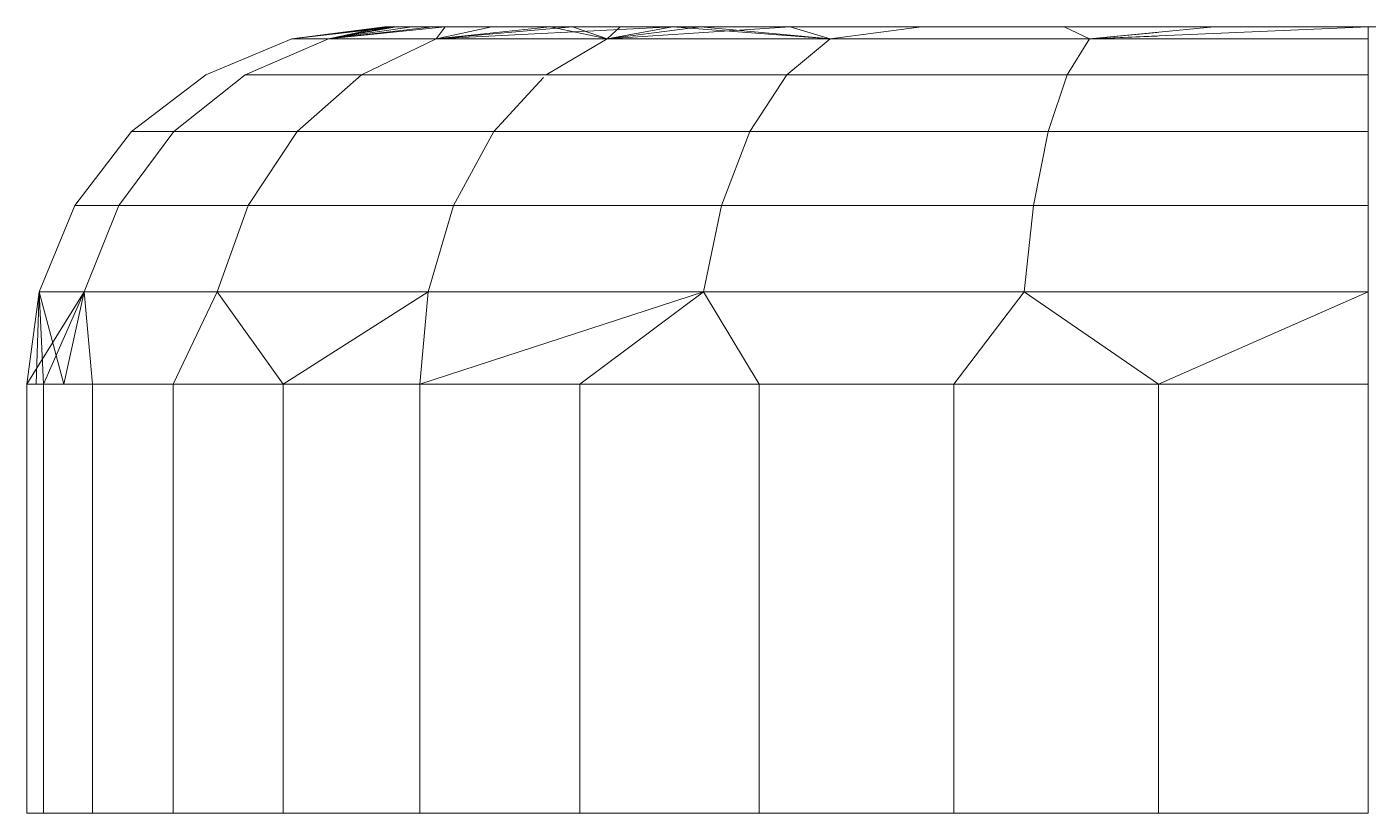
# Model space of a CAD drawing. Header units: centimetres. Extents: x -13467 to 3766, y -437 to 1921.
# Drawn here: x -8040.124 to -8036.374, y 94.029 to 96.229 of the extents above; entities that cross this region are included whole.
import ezdxf

# ---------------------------------------------------------------- set-up
doc = ezdxf.new("R2010")
doc.units = ezdxf.units.CM
doc.layers.add('M-EQPM', color=7, linetype='Continuous', lineweight=9)

# ---------------------------------------------------------------- blocks, each defined once
blk = doc.blocks.new('EQ-02-004 - EQ-02-004_dwg_Agrupar_788-V48-Sección 1-1')
at = {"layer": 'M-EQPM', "color": 136, "true_color": 0x007f7f}
for p, q in [((-8039.3832, 96.1953), (-8039.1244, 96.2294)), ((-8039.3832, 96.1953), (-8039.0905, 96.2294)), ((-8039.3832, 96.1953), (-8039.1053, 96.2294)), ((-8039.2807, 96.1953), (-8039.0905, 96.2294)), ((-8039.2807, 96.1953), (-8038.9898, 96.2294)), ((-8039.2807, 96.1953), (-8038.9544, 96.2294)), ((-8039.2807, 96.1953), (-8039.0484, 96.2294)), ((-8039.2807, 96.1953), (-8039.1053, 96.2294)), ((-8039.0905, 96.2294), (-8039.1244, 96.2294)), ((-8039.1244, 96.2294), (-8039.1053, 96.2294)), ((-8038.9544, 96.2294), (-8039.1053, 96.2294)), ((-8039.0484, 96.2294), (-8039.1053, 96.2294)), ((-8039.0905, 96.2294), (-8038.9898, 96.2294)), ((-8038.9544, 96.2294), (-8039.0484, 96.2294)), ((-8038.9898, 96.2294), (-8038.8247, 96.2294)), ((-8038.9801, 96.1953), (-8038.8247, 96.2294)), ((-8038.9801, 96.1953), (-8038.5992, 96.2294)), ((-8038.9801, 96.1953), (-8038.319, 96.2294)), ((-8038.9801, 96.1953), (-8038.6609, 96.2294)), ((-8038.9801, 96.1953), (-8038.8247, 96.2294)), ((-8038.9801, 96.1953), (-8038.9544, 96.2294)), ((-8038.8247, 96.2294), (-8038.9544, 96.2294)), ((-8038.8247, 96.2294), (-8038.5992, 96.2294)), ((-8038.6609, 96.2294), (-8038.8247, 96.2294)), ((-8038.2411, 96.2294), (-8038.6609, 96.2294)), ((-8038.4655, 96.2294), (-8038.6609, 96.2294)), ((-8038.502, 96.1953), (-8038.6609, 96.2294)), ((-8038.5992, 96.2294), (-8038.319, 96.2294)), ((-8038.502, 96.1953), (-8038.319, 96.2294)), ((-8038.502, 96.1953), (-8037.9908, 96.2294)), ((-8038.502, 96.1953), (-8038.2411, 96.2294)), ((-8038.502, 96.1953), (-8038.4655, 96.2294)), ((-8038.502, 96.1953), (-8038.4655, 96.2294)), ((-8038.2411, 96.2294), (-8038.4655, 96.2294)), ((-8038.319, 96.2294), (-8037.9908, 96.2294)), ((-8037.9908, 96.2294), (-8038.2411, 96.2294)), ((-8037.8788, 96.1953), (-8038.2411, 96.2294)), ((-8037.9908, 96.2294), (-8037.6229, 96.2294)), ((-8037.6229, 96.2294), (-8037.9908, 96.2294)), ((-8037.8788, 96.1953), (-8037.9908, 96.2294)), ((-8037.8788, 96.1953), (-8037.9908, 96.2294)), ((-8037.8788, 96.1953), (-8037.6229, 96.2294)), ((-8037.8788, 96.1953), (-8037.6229, 96.2294)), ((-8037.6229, 96.2294), (-8037.2242, 96.2294)), ((-8037.2242, 96.2294), (-8037.6229, 96.2294)), ((-8037.2242, 96.2294), (-8036.9642, 96.2294)), ((-8036.9642, 96.2294), (-8037.2242, 96.2294)), ((-8037.1531, 96.1953), (-8037.2242, 96.2294)), ((-8037.1531, 96.1953), (-8037.2242, 96.2294)), ((-8037.0016, 96.2294), (-8037.0094, 96.2294)), ((-8037.0094, 96.2294), (-8037.0016, 96.2294)), ((-8036.9783, 96.2294), (-8037.0016, 96.2294)), ((-8036.9783, 96.2294), (-8037.0016, 96.2294)), ((-8036.9402, 96.2294), (-8036.9783, 96.2294)), ((-8036.9402, 96.2294), (-8036.9783, 96.2294)), ((-8036.9783, 96.2294), (-8036.9402, 96.2294)), ((-8039.6244, 96.0954), (-8039.3832, 96.1953)), ((-8039.5137, 96.0954), (-8039.2807, 96.1953)), ((-8039.5137, 96.0954), (-8039.2807, 96.1953)), ((-8039.3832, 96.1953), (-8039.2807, 96.1953)), ((-8039.3832, 96.1953), (-8039.2807, 96.1953)), ((-8039.2807, 96.1953), (-8038.9801, 96.1953)), ((-8038.9801, 96.1953), (-8039.2807, 96.1953)), ((-8039.189, 96.0954), (-8038.9801, 96.1953)), ((-8039.189, 96.0954), (-8038.9801, 96.1953)), ((-8038.9801, 96.1953), (-8038.502, 96.1953)), ((-8038.502, 96.1953), (-8038.9801, 96.1953)), ((-8037.1531, 96.1953), (-8036.9642, 96.2138)), ((-8037.1531, 96.1953), (-8036.9642, 96.2138)), ((-8036.9642, 96.2138), (-8037.1531, 96.1953)), ((-8036.9642, 96.2138), (-8037.1531, 96.1953)), ((-8036.9642, 96.2138), (-8037.1531, 96.1953)), ((-8036.9642, 96.2138), (-8037.1531, 96.1953)), ((-8037.1531, 96.1953), (-8036.9642, 96.2036)), ((-8036.9642, 96.2036), (-8037.1531, 96.1953)), ((-8037.1531, 96.1953), (-8036.9642, 96.2036)), ((-8039.8315, 95.9365), (-8039.6244, 96.0954)), ((-8039.5137, 96.0954), (-8039.189, 96.0954)), ((-8039.189, 96.0954), (-8039.5137, 96.0954)), ((-8039.5137, 96.0954), (-8039.189, 96.0954)), ((-8039.5137, 96.0954), (-8039.189, 96.0954)), ((-8039.9904, 95.7294), (-8039.8315, 95.9365)), ((-8039.8315, 95.9365), (-8039.7137, 95.9365)), ((-8039.8315, 95.9365), (-8039.7137, 95.9365)), ((-8040.0903, 95.4882), (-8039.9904, 95.7294)), ((-8039.9904, 95.7294), (-8039.8672, 95.7294)), ((-8039.9904, 95.7294), (-8039.8672, 95.7294)), ((-8040.0903, 95.4882), (-8040.1244, 95.2294)), ((-8039.9637, 95.4882), (-8040.1244, 95.2294)), ((-8039.9637, 95.4882), (-8040.1244, 95.2294)), ((-8040.0903, 95.4882), (-8040.0984, 95.2294)), ((-8039.9637, 95.4882), (-8040.0903, 95.4882)), ((-8040.0903, 95.4882), (-8039.9637, 95.4882)), ((-8040.0903, 95.4882), (-8040.0208, 95.2294)), ((-8039.9637, 95.4882), (-8040.0782, 95.2294)), ((-8039.9637, 95.4882), (-8040.0782, 95.2294)), ((-8040.0782, 95.2294), (-8039.9637, 95.4882)), ((-8039.9637, 95.4882), (-8040.0208, 95.2294)), ((-8039.9637, 95.4882), (-8040.0208, 95.2294))]:
    blk.add_line(p, q, dxfattribs=at)
at = {"layer": 'M-EQPM', "color": 136, "true_color": 0x007f7f, "flags": 128}
for points in [[(-8039.5137, 96.0954), (-8039.2807, 96.1953), (-8039.3832, 96.1953), (-8039.6244, 96.0954), (-8039.3832, 96.1953), (-8039.2807, 96.1953), (-8038.9544, 96.2294), (-8038.8247, 96.2294)], [(-8039.189, 96.0954), (-8039.5137, 96.0954), (-8039.2807, 96.1953), (-8039.3832, 96.1953), (-8039.1053, 96.2294), (-8039.3832, 96.1953), (-8039.1244, 96.2294), (-8039.1053, 96.2294), (-8039.1244, 96.2294), (-8039.0905, 96.2294), (-8038.9898, 96.2294), (-8039.2807, 96.1953), (-8039.0905, 96.2294), (-8039.1244, 96.2294), (-8039.3832, 96.1953), (-8039.0905, 96.2294), (-8039.3832, 96.1953), (-8039.2807, 96.1953)], [(-8038.502, 96.1953), (-8038.6609, 96.2294), (-8038.9801, 96.1953), (-8039.2807, 96.1953), (-8039.5137, 96.0954)], [(-8038.9544, 96.2294), (-8039.2807, 96.1953), (-8039.0484, 96.2294), (-8038.9544, 96.2294), (-8038.8247, 96.2294), (-8038.9801, 96.1953), (-8038.9544, 96.2294), (-8038.9801, 96.1953), (-8039.2807, 96.1953), (-8039.5137, 96.0954)], [(-8039.1053, 96.2294), (-8039.0484, 96.2294), (-8039.2807, 96.1953), (-8039.1053, 96.2294), (-8039.2807, 96.1953)], [(-8038.8247, 96.2294), (-8038.9898, 96.2294), (-8038.8247, 96.2294), (-8038.9801, 96.1953), (-8038.502, 96.1953)], [(-8038.5992, 96.2294), (-8038.3189, 96.2294), (-8038.9801, 96.1953), (-8038.3189, 96.2294), (-8038.502, 96.1953)], [(-8038.502, 96.1953), (-8038.9801, 96.1953), (-8038.5992, 96.2294)], [(-8038.8247, 96.2294), (-8038.5992, 96.2294), (-8038.9801, 96.1953), (-8038.8247, 96.2294), (-8038.5992, 96.2294), (-8038.3189, 96.2294), (-8037.9908, 96.2294), (-8037.6229, 96.2294), (-8037.8788, 96.1953), (-8037.9908, 96.2294), (-8038.3189, 96.2294), (-8038.502, 96.1953), (-8037.9908, 96.2294), (-8038.502, 96.1953)], [(-8038.6609, 96.2294), (-8038.9801, 96.1953), (-8038.8247, 96.2294), (-8038.6609, 96.2294), (-8038.8247, 96.2294)], [(-8038.4655, 96.2294), (-8038.2411, 96.2294), (-8038.502, 96.1953), (-8038.4655, 96.2294), (-8038.6609, 96.2294), (-8038.502, 96.1953)], [(-8037.8788, 96.1953), (-8038.2411, 96.2294), (-8038.502, 96.1953)], [(-8038.2411, 96.2294), (-8037.9908, 96.2294), (-8038.2411, 96.2294), (-8037.8788, 96.1953)], [(-8037.1531, 96.1953), (-8037.2242, 96.2294), (-8037.6229, 96.2294), (-8037.2242, 96.2294), (-8036.9642, 96.2294)], [(-8037.1531, 96.1953), (-8037.2242, 96.2294), (-8036.9642, 96.2294)], [(-8037.1531, 96.1953), (-8037.2242, 96.2294), (-8036.9642, 96.2294)], [(-8037.1531, 96.1953), (-8037.2242, 96.2294), (-8036.9642, 96.2294)], [(-8036.9402, 96.2294), (-8036.9783, 96.2294), (-8037.0016, 96.2294), (-8037.0094, 96.2294), (-8037.0016, 96.2294), (-8036.9783, 96.2294), (-8036.9402, 96.2294)], [(-8036.9783, 96.2294), (-8037.0016, 96.2294), (-8037.0094, 96.2294)], [(-8036.9402, 96.2294), (-8036.9783, 96.2294), (-8037.0016, 96.2294), (-8037.0094, 96.2294)], [(-8039.5137, 96.0954), (-8039.189, 96.0954), (-8038.9801, 96.1953), (-8038.502, 96.1953)], [(-8038.502, 96.1953), (-8038.9801, 96.1953), (-8039.189, 96.0954)], [(-8039.7137, 95.9365), (-8039.8315, 95.9365), (-8039.9904, 95.7294), (-8039.8315, 95.9365), (-8039.7137, 95.9365)], [(-8039.7137, 95.9365), (-8039.8315, 95.9365), (-8039.7137, 95.9365)], [(-8039.8672, 95.7294), (-8039.9904, 95.7294), (-8040.0903, 95.4882), (-8039.9904, 95.7294), (-8039.8672, 95.7294)], [(-8039.8672, 95.7294), (-8039.9904, 95.7294), (-8039.8672, 95.7294)], [(-8040.1244, 95.2294), (-8040.0903, 95.4882), (-8040.0984, 95.2294)], [(-8039.9637, 95.4882), (-8040.0903, 95.4882), (-8040.1244, 95.2294), (-8039.9637, 95.4882)], [(-8040.0208, 95.2294), (-8039.9637, 95.4882), (-8040.0903, 95.4882), (-8040.0984, 95.2294)], [(-8039.9637, 95.4882), (-8040.0903, 95.4882), (-8039.9637, 95.4882)]]:
    blk.add_lwpolyline(points, dxfattribs=at)
for points in [[(-8039.189, 96.0954), (-8038.9801, 96.1953), (-8039.2807, 96.1953), (-8038.9898, 96.2294), (-8039.0905, 96.2294), (-8039.2807, 96.1953), (-8038.9801, 96.1953)], [(-8037.8788, 96.1953), (-8037.9908, 96.2294), (-8037.6229, 96.2294)], [(-8037.8788, 96.1953), (-8037.9908, 96.2294), (-8037.6229, 96.2294), (-8037.2242, 96.2294), (-8037.6229, 96.2294)], [(-8037.9908, 96.2294), (-8037.6229, 96.2294), (-8037.8788, 96.1953)], [(-8039.6244, 96.0954), (-8039.8315, 95.9365)], [(-8040.0208, 95.2294), (-8040.0903, 95.4882)]]:
    blk.add_lwpolyline(points, close=True, dxfattribs=at)
blk = doc.blocks.new('EQ-02-004 - EQ-02-004_dwg_Agrupar_896-V51-Sección 1-1')
at = {"layer": 'M-EQPM', "color": 136, "true_color": 0x007f7f}
for p, q in [((-8039.3832, 96.1953), (-8039.1244, 96.2294)), ((-8039.3832, 96.1953), (-8039.0905, 96.2294)), ((-8039.2807, 96.1953), (-8038.9898, 96.2294)), ((-8039.2807, 96.1953), (-8039.1244, 96.2294)), ((-8039.2807, 96.1953), (-8039.0905, 96.2294)), ((-8039.2807, 96.1953), (-8039.0905, 96.2294)), ((-8039.2807, 96.1953), (-8038.9898, 96.2294)), ((-8039.0905, 96.2294), (-8039.1244, 96.2294)), ((-8039.1244, 96.2294), (-8039.0905, 96.2294)), ((-8038.9898, 96.2294), (-8039.0905, 96.2294)), ((-8039.0905, 96.2294), (-8038.9898, 96.2294)), ((-8038.8247, 96.2294), (-8038.9898, 96.2294)), ((-8038.9898, 96.2294), (-8038.8247, 96.2294)), ((-8038.9801, 96.1953), (-8038.5992, 96.2294)), ((-8038.9801, 96.1953), (-8038.8247, 96.2294)), ((-8038.9801, 96.1953), (-8038.8247, 96.2294)), ((-8038.9801, 96.1953), (-8038.5992, 96.2294)), ((-8038.9801, 96.1953), (-8038.319, 96.2294)), ((-8038.5992, 96.2294), (-8038.8247, 96.2294)), ((-8038.8247, 96.2294), (-8038.5992, 96.2294)), ((-8038.319, 96.2294), (-8038.5992, 96.2294)), ((-8038.5992, 96.2294), (-8038.319, 96.2294)), ((-8038.502, 96.1953), (-8038.5992, 96.2294)), ((-8038.502, 96.1953), (-8038.319, 96.2294)), ((-8038.502, 96.1953), (-8038.319, 96.2294)), ((-8038.502, 96.1953), (-8037.9908, 96.2294)), ((-8037.9908, 96.2294), (-8038.319, 96.2294)), ((-8038.319, 96.2294), (-8037.9908, 96.2294)), ((-8037.8788, 96.1953), (-8038.319, 96.2294)), ((-8037.6229, 96.2294), (-8037.9908, 96.2294)), ((-8037.9908, 96.2294), (-8037.6229, 96.2294)), ((-8037.8788, 96.1953), (-8037.9908, 96.2294)), ((-8037.8788, 96.1953), (-8037.9908, 96.2294)), ((-8037.8788, 96.1953), (-8037.6229, 96.2294)), ((-8037.8788, 96.1953), (-8037.6229, 96.2294)), ((-8037.2242, 96.2294), (-8037.6229, 96.2294)), ((-8037.6229, 96.2294), (-8037.2242, 96.2294)), ((-8036.9642, 96.2294), (-8037.2242, 96.2294)), ((-8037.2242, 96.2294), (-8036.8046, 96.2294)), ((-8037.1531, 96.1953), (-8037.2242, 96.2294)), ((-8037.1531, 96.1953), (-8037.2242, 96.2294)), ((-8037.1531, 96.1953), (-8036.8046, 96.2294)), ((-8037.1531, 96.1953), (-8036.3744, 96.2294)), ((-8037.0016, 96.2294), (-8037.0094, 96.2294)), ((-8037.0094, 96.2294), (-8037.0016, 96.2294)), ((-8036.9783, 96.2294), (-8037.0016, 96.2294)), ((-8036.9783, 96.2294), (-8037.0016, 96.2294)), ((-8036.9402, 96.2294), (-8036.9783, 96.2294)), ((-8036.9402, 96.2294), (-8036.9783, 96.2294)), ((-8036.9402, 96.2294), (-8036.9783, 96.2294)), ((-8036.8881, 96.2294), (-8036.9402, 96.2294)), ((-8036.8234, 96.2294), (-8036.8881, 96.2294)), ((-8036.7477, 96.2294), (-8036.8234, 96.2294)), ((-8036.8046, 96.2294), (-8036.3744, 96.2294)), ((-8036.6627, 96.2294), (-8036.7477, 96.2294)), ((-8036.5706, 96.2294), (-8036.6627, 96.2294)), ((-8036.4737, 96.2294), (-8036.5706, 96.2294)), ((-8036.4737, 96.2294), (-8036.5706, 96.2294)), ((-8036.3744, 96.2294), (-8036.4737, 96.2294)), ((-8036.4737, 96.2294), (-8036.3744, 96.2294)), ((-8039.6244, 96.0954), (-8039.3832, 96.1953)), ((-8039.5137, 96.0954), (-8039.2807, 96.1953)), ((-8039.5137, 96.0954), (-8039.2807, 96.1953)), ((-8039.2807, 96.1953), (-8039.3832, 96.1953)), ((-8039.3832, 96.1953), (-8039.2807, 96.1953)), ((-8038.9801, 96.1953), (-8039.2807, 96.1953)), ((-8039.2807, 96.1953), (-8038.9801, 96.1953)), ((-8039.189, 96.0954), (-8038.9801, 96.1953)), ((-8039.189, 96.0954), (-8038.9801, 96.1953)), ((-8038.502, 96.1953), (-8038.9801, 96.1953)), ((-8038.9801, 96.1953), (-8038.502, 96.1953)), ((-8038.6725, 96.0954), (-8038.502, 96.1953)), ((-8038.502, 96.1953), (-8037.8788, 96.1953)), ((-8037.9994, 96.0954), (-8037.8788, 96.1953)), ((-8037.8788, 96.1953), (-8037.1531, 96.1953)), ((-8037.2156, 96.0954), (-8037.1531, 96.1953)), ((-8037.1531, 96.1953), (-8036.9642, 96.2138)), ((-8037.1531, 96.1953), (-8036.9642, 96.2138)), ((-8037.1531, 96.1953), (-8036.9642, 96.2138)), ((-8037.1531, 96.1953), (-8036.3744, 96.1953)), ((-8037.1531, 96.1953), (-8036.3744, 96.1953)), ((-8039.8315, 95.9365), (-8039.6244, 96.0954)), ((-8039.7137, 95.9365), (-8039.5137, 96.0954)), ((-8039.189, 96.0954), (-8039.5137, 96.0954)), ((-8039.5137, 96.0954), (-8039.189, 96.0954)), ((-8039.189, 96.0954), (-8039.5137, 96.0954)), ((-8039.3683, 95.9365), (-8039.189, 96.0954)), ((-8039.189, 96.0954), (-8038.6725, 96.0954)), ((-8038.8189, 95.9365), (-8038.68, 96.0873)), ((-8038.68, 96.0873), (-8038.8189, 95.9365)), ((-8038.68, 96.0873), (-8038.8189, 95.9365)), ((-8038.6725, 96.0954), (-8037.9994, 96.0954)), ((-8038.103, 95.9365), (-8037.9994, 96.0954)), ((-8038.103, 95.9365), (-8037.9994, 96.0954)), ((-8037.9994, 96.0954), (-8037.2156, 96.0954)), ((-8037.2692, 95.9365), (-8037.2156, 96.0954)), ((-8037.2156, 96.0954), (-8036.3744, 96.0954)), ((-8039.9904, 95.7294), (-8039.8315, 95.9365)), ((-8039.8672, 95.7294), (-8039.7137, 95.9365)), ((-8039.7137, 95.9365), (-8039.8315, 95.9365)), ((-8039.8315, 95.9365), (-8039.7137, 95.9365)), ((-8039.7137, 95.9365), (-8039.3683, 95.9365)), ((-8039.506, 95.7294), (-8039.3683, 95.9365)), ((-8039.506, 95.7294), (-8039.3683, 95.9365)), ((-8039.506, 95.7294), (-8039.3683, 95.9365)), ((-8039.3683, 95.9365), (-8038.8189, 95.9365)), ((-8038.9313, 95.7294), (-8038.8189, 95.9365)), ((-8038.8189, 95.9365), (-8038.9313, 95.7294)), ((-8038.9313, 95.7294), (-8038.8189, 95.9365)), ((-8038.8189, 95.9365), (-8038.103, 95.9365)), ((-8038.8189, 95.9365), (-8038.103, 95.9365)), ((-8038.8189, 95.9365), (-8038.103, 95.9365)), ((-8038.1824, 95.7294), (-8038.103, 95.9365)), ((-8038.103, 95.9365), (-8038.1824, 95.7294)), ((-8038.103, 95.9365), (-8038.1824, 95.7294)), ((-8038.103, 95.9365), (-8037.2692, 95.9365)), ((-8037.3103, 95.7294), (-8037.2692, 95.9365)), ((-8037.2692, 95.9365), (-8036.3744, 95.9365)), ((-8040.0903, 95.4882), (-8039.9904, 95.7294)), ((-8039.8672, 95.7294), (-8039.9904, 95.7294)), ((-8039.9904, 95.7294), (-8039.8672, 95.7294)), ((-8039.9637, 95.4882), (-8039.8672, 95.7294)), ((-8039.8672, 95.7294), (-8039.506, 95.7294)), ((-8039.506, 95.7294), (-8039.8672, 95.7294)), ((-8039.506, 95.7294), (-8039.5925, 95.4882)), ((-8039.5925, 95.4882), (-8039.506, 95.7294)), ((-8039.5925, 95.4882), (-8039.506, 95.7294)), ((-8039.506, 95.7294), (-8038.9313, 95.7294)), ((-8038.9313, 95.7294), (-8039.002, 95.4882)), ((-8038.9313, 95.7294), (-8038.1824, 95.7294)), ((-8038.9313, 95.7294), (-8038.1824, 95.7294)), ((-8038.1824, 95.7294), (-8038.9313, 95.7294)), ((-8038.1824, 95.7294), (-8038.2324, 95.4882)), ((-8038.1824, 95.7294), (-8038.2324, 95.4882)), ((-8038.1824, 95.7294), (-8037.3103, 95.7294)), ((-8037.3103, 95.7294), (-8037.3362, 95.4882)), ((-8037.3103, 95.7294), (-8036.3744, 95.7294)), ((-8040.0903, 95.4882), (-8040.1244, 95.2294)), ((-8040.1244, 95.2294), (-8039.9637, 95.4882)), ((-8039.9637, 95.4882), (-8040.0903, 95.4882)), ((-8040.0903, 95.4882), (-8040.0782, 95.2294)), ((-8040.0903, 95.4882), (-8039.9637, 95.4882)), ((-8039.9637, 95.4882), (-8040.0782, 95.2294)), ((-8039.9637, 95.4882), (-8040.0782, 95.2294)), ((-8040.0782, 95.2294), (-8039.9637, 95.4882)), ((-8039.9637, 95.4882), (-8040.0782, 95.2294)), ((-8039.9409, 95.2294), (-8039.9637, 95.4882)), ((-8039.9637, 95.4882), (-8039.5925, 95.4882)), ((-8039.9637, 95.4882), (-8039.9409, 95.2294)), ((-8039.5925, 95.4882), (-8039.7157, 95.2294)), ((-8039.7157, 95.2294), (-8039.5925, 95.4882)), ((-8039.5925, 95.4882), (-8039.002, 95.4882)), ((-8039.5925, 95.4882), (-8039.4082, 95.2294)), ((-8039.4082, 95.2294), (-8039.5925, 95.4882)), ((-8039.002, 95.4882), (-8039.4082, 95.2294)), ((-8039.002, 95.4882), (-8039.4082, 95.2294)), ((-8039.002, 95.4882), (-8039.0261, 95.2294)), ((-8039.0261, 95.2294), (-8038.2324, 95.4882)), ((-8039.0261, 95.2294), (-8039.002, 95.4882)), ((-8038.2324, 95.4882), (-8039.0261, 95.2294)), ((-8039.0261, 95.2294), (-8039.002, 95.4882)), ((-8039.002, 95.4882), (-8038.2324, 95.4882)), ((-8038.2324, 95.4882), (-8039.002, 95.4882)), ((-8039.002, 95.4882), (-8038.2324, 95.4882)), ((-8038.2324, 95.4882), (-8038.5786, 95.2294)), ((-8038.2324, 95.4882), (-8038.0769, 95.2294)), ((-8038.2324, 95.4882), (-8037.3362, 95.4882)), ((-8038.0769, 95.2294), (-8038.2324, 95.4882)), ((-8038.0769, 95.2294), (-8038.2324, 95.4882)), ((-8037.3362, 95.4882), (-8037.5332, 95.2294)), ((-8037.3362, 95.4882), (-8037.5332, 95.2294)), ((-8037.3362, 95.4882), (-8036.3744, 95.4882)), ((-8037.3362, 95.4882), (-8036.961, 95.2294)), ((-8036.961, 95.2294), (-8037.3362, 95.4882)), ((-8036.3744, 95.4882), (-8036.961, 95.2294)), ((-8036.3744, 95.2294), (-8036.3744, 95.4882)), ((-8040.1244, 95.2294), (-8040.1244, 94.0294)), ((-8040.1244, 95.2294), (-8040.0782, 95.2294)), ((-8039.9409, 95.2294), (-8040.0782, 95.2294)), ((-8040.0782, 95.2294), (-8040.0782, 94.0294)), ((-8039.9409, 95.2294), (-8039.7157, 95.2294)), ((-8039.9409, 95.2294), (-8039.9409, 94.0294)), ((-8039.9409, 95.2294), (-8039.7157, 95.2294)), ((-8039.7157, 95.2294), (-8039.9409, 95.2294)), ((-8039.9409, 95.2294), (-8039.9409, 94.0294)), ((-8039.7157, 95.2294), (-8039.4082, 95.2294)), ((-8039.7157, 95.2294), (-8039.7157, 94.0294)), ((-8039.7157, 94.0294), (-8039.7157, 95.2294)), ((-8039.0261, 95.2294), (-8039.4082, 95.2294)), ((-8039.4082, 95.2294), (-8039.4082, 94.0294)), ((-8039.0261, 95.2294), (-8039.4082, 95.2294)), ((-8039.4082, 95.2294), (-8039.0261, 95.2294)), ((-8039.4082, 95.2294), (-8039.4082, 94.0294)), ((-8039.0261, 95.2294), (-8038.5786, 95.2294)), ((-8039.0261, 95.2294), (-8039.0261, 94.0294)), ((-8039.0261, 94.0294), (-8039.0261, 95.2294)), ((-8038.5786, 95.2294), (-8038.0769, 95.2294)), ((-8038.5786, 95.2294), (-8038.5786, 94.0294)), ((-8038.0769, 95.2294), (-8037.5332, 95.2294)), ((-8038.0769, 95.2294), (-8038.0769, 94.0294)), ((-8037.5332, 95.2294), (-8038.0769, 95.2294)), ((-8037.5332, 95.2294), (-8036.961, 95.2294)), ((-8037.5332, 95.2294), (-8037.5332, 94.0294)), ((-8037.5332, 94.0294), (-8037.5332, 95.2294)), ((-8036.961, 95.2294), (-8036.3744, 95.2294)), ((-8036.961, 95.2294), (-8036.961, 94.0294)), ((-8036.3744, 95.2294), (-8036.961, 95.2294)), ((-8036.961, 95.2294), (-8036.3744, 95.2294)), ((-8036.3744, 94.0294), (-8036.3744, 95.2294)), ((-8040.0782, 94.0294), (-8040.1244, 94.0294)), ((-8040.1244, 94.0294), (-8040.0782, 94.0294)), ((-8039.9409, 94.0294), (-8040.0782, 94.0294)), ((-8039.7157, 94.0294), (-8039.9409, 94.0294)), ((-8039.9409, 94.0294), (-8039.7157, 94.0294)), ((-8039.9409, 94.0294), (-8039.7157, 94.0294)), ((-8039.4082, 94.0294), (-8039.7157, 94.0294)), ((-8039.0261, 94.0294), (-8039.4082, 94.0294)), ((-8039.4082, 94.0294), (-8039.0261, 94.0294)), ((-8039.4082, 94.0294), (-8039.0261, 94.0294)), ((-8038.5786, 94.0294), (-8039.0261, 94.0294)), ((-8038.0769, 94.0294), (-8038.5786, 94.0294)), ((-8037.5332, 94.0294), (-8038.0769, 94.0294)), ((-8036.961, 94.0294), (-8037.5332, 94.0294)), ((-8036.961, 94.0294), (-8036.3744, 94.0294)), ((-8036.961, 94.0294), (-8036.3744, 94.0294))]:
    blk.add_line(p, q, dxfattribs=at)
at = {"layer": 'M-EQPM', "color": 136, "true_color": 0x007f7f, "flags": 128}
for points in [[(-8038.502, 96.1953), (-8038.5992, 96.2294), (-8038.502, 96.1953), (-8038.3189, 96.2294), (-8038.5992, 96.2294), (-8038.8247, 96.2294), (-8038.9898, 96.2294), (-8039.2807, 96.1953), (-8039.3832, 96.1953), (-8039.6244, 96.0954), (-8039.8315, 95.9365), (-8039.7137, 95.9365), (-8039.8672, 95.7294), (-8039.506, 95.7294)], [(-8039.6244, 96.0954), (-8039.3832, 96.1953), (-8039.0905, 96.2294), (-8039.2807, 96.1953), (-8038.9801, 96.1953), (-8039.189, 96.0954), (-8038.6725, 96.0954)], [(-8037.8788, 96.1953), (-8038.3189, 96.2294), (-8037.9908, 96.2294), (-8038.3189, 96.2294), (-8038.5992, 96.2294), (-8038.8247, 96.2294), (-8038.9801, 96.1953), (-8038.5992, 96.2294), (-8038.9801, 96.1953), (-8039.2807, 96.1953), (-8039.5137, 96.0954)], [(-8039.5137, 96.0954), (-8039.2807, 96.1953), (-8038.9801, 96.1953), (-8038.8247, 96.2294), (-8038.9898, 96.2294), (-8039.0905, 96.2294), (-8039.2807, 96.1953), (-8038.9898, 96.2294), (-8039.0905, 96.2294), (-8039.1244, 96.2294), (-8039.2807, 96.1953), (-8039.1244, 96.2294), (-8039.3832, 96.1953), (-8039.2807, 96.1953), (-8039.5137, 96.0954), (-8039.189, 96.0954), (-8039.3683, 95.9365), (-8038.8189, 95.9365)], [(-8038.8189, 95.9365), (-8039.3683, 95.9365), (-8039.189, 96.0954), (-8039.5137, 96.0954), (-8039.2807, 96.1953), (-8039.3832, 96.1953), (-8039.2807, 96.1953), (-8039.0905, 96.2294), (-8039.1244, 96.2294), (-8039.0905, 96.2294), (-8039.1244, 96.2294), (-8039.3832, 96.1953), (-8039.0905, 96.2294)], [(-8039.0905, 96.2294), (-8038.9898, 96.2294), (-8039.2807, 96.1953), (-8038.9801, 96.1953), (-8039.189, 96.0954), (-8038.6725, 96.0954)], [(-8038.502, 96.1953), (-8038.9801, 96.1953), (-8038.8247, 96.2294), (-8038.9898, 96.2294), (-8038.8247, 96.2294)], [(-8038.8247, 96.2294), (-8038.5992, 96.2294), (-8038.9801, 96.1953), (-8038.502, 96.1953)], [(-8037.8788, 96.1953), (-8038.502, 96.1953), (-8038.3189, 96.2294), (-8038.9801, 96.1953), (-8038.3189, 96.2294), (-8038.5992, 96.2294), (-8038.3189, 96.2294), (-8037.9908, 96.2294), (-8037.6229, 96.2294), (-8037.8788, 96.1953), (-8037.9908, 96.2294), (-8037.8788, 96.1953), (-8037.1531, 96.1953), (-8037.2156, 96.0954)], [(-8038.502, 96.1953), (-8038.3189, 96.2294), (-8037.8788, 96.1953)], [(-8037.8788, 96.1953), (-8038.502, 96.1953), (-8037.9908, 96.2294), (-8038.502, 96.1953), (-8038.3189, 96.2294), (-8037.9908, 96.2294), (-8037.6229, 96.2294), (-8037.8788, 96.1953), (-8037.1531, 96.1953), (-8037.2156, 96.0954)], [(-8037.6229, 96.2294), (-8037.9908, 96.2294), (-8037.8788, 96.1953)], [(-8037.8788, 96.1953), (-8037.6229, 96.2294), (-8037.2242, 96.2294), (-8037.6229, 96.2294)], [(-8037.1531, 96.1953), (-8037.2242, 96.2294), (-8037.6229, 96.2294), (-8037.2242, 96.2294), (-8036.8046, 96.2294), (-8037.1531, 96.1953)], [(-8036.9642, 96.2294), (-8037.2242, 96.2294), (-8037.1531, 96.1953)], [(-8036.9642, 96.2294), (-8037.2242, 96.2294), (-8037.1531, 96.1953)], [(-8037.1531, 96.1953), (-8037.2242, 96.2294), (-8036.8046, 96.2294), (-8036.3744, 96.2294), (-8035.9442, 96.2294), (-8035.5246, 96.2294), (-8035.5957, 96.1953), (-8035.9442, 96.2294), (-8036.3744, 96.2294), (-8036.3744, 96.1953)], [(-8036.3744, 96.0954), (-8036.3744, 96.1953), (-8036.3744, 96.2294), (-8037.1531, 96.1953)], [(-8037.1531, 96.1953), (-8036.3744, 96.2294), (-8036.8046, 96.2294), (-8037.1531, 96.1953)], [(-8036.9402, 96.2294), (-8036.9783, 96.2294), (-8037.0016, 96.2294), (-8037.0094, 96.2294), (-8037.0016, 96.2294), (-8036.9783, 96.2294), (-8036.9402, 96.2294), (-8036.8881, 96.2294), (-8036.8234, 96.2294), (-8036.7476, 96.2294), (-8036.6627, 96.2294), (-8036.5706, 96.2294), (-8036.4737, 96.2294), (-8036.3744, 96.2294), (-8036.2751, 96.2294)], [(-8037.0094, 96.2294), (-8037.0016, 96.2294), (-8036.9783, 96.2294), (-8036.9402, 96.2294)], [(-8037.0094, 96.2294), (-8037.0016, 96.2294), (-8036.9783, 96.2294)], [(-8036.8234, 96.2294), (-8036.8881, 96.2294), (-8036.9402, 96.2294)], [(-8036.8234, 96.2294), (-8036.7476, 96.2294), (-8036.6627, 96.2294), (-8036.5706, 96.2294)], [(-8036.0861, 96.2294), (-8036.1782, 96.2294), (-8036.2751, 96.2294), (-8036.3744, 96.2294)], [(-8039.5137, 96.0954), (-8039.189, 96.0954), (-8038.9801, 96.1953), (-8038.502, 96.1953)], [(-8039.189, 96.0954), (-8038.9801, 96.1953), (-8038.502, 96.1953)], [(-8037.9994, 96.0954), (-8038.6725, 96.0954), (-8038.502, 96.1953)], [(-8038.502, 96.1953), (-8038.6725, 96.0954), (-8037.9994, 96.0954)], [(-8038.103, 95.9365), (-8037.9994, 96.0954), (-8037.8788, 96.1953)], [(-8037.2692, 95.9365), (-8037.2156, 96.0954), (-8037.9994, 96.0954), (-8037.8788, 96.1953)], [(-8036.3744, 96.0954), (-8036.3744, 96.1953), (-8037.1531, 96.1953)], [(-8039.6244, 96.0954), (-8039.8315, 95.9365), (-8039.7137, 95.9365), (-8039.8672, 95.7294), (-8039.9637, 95.4882), (-8039.5925, 95.4882)], [(-8039.3683, 95.9365), (-8039.7137, 95.9365), (-8039.5137, 96.0954)], [(-8039.3683, 95.9365), (-8039.7137, 95.9365), (-8039.5137, 96.0954)], [(-8037.9994, 96.0954), (-8037.2156, 96.0954), (-8037.2692, 95.9365)], [(-8037.2156, 96.0954), (-8036.3744, 96.0954), (-8036.3744, 95.9365)], [(-8037.2156, 96.0954), (-8036.3744, 96.0954), (-8036.3744, 95.9365)], [(-8039.7137, 95.9365), (-8039.8315, 95.9365), (-8039.9904, 95.7294), (-8040.0903, 95.4882), (-8039.9637, 95.4882), (-8039.8672, 95.7294)], [(-8039.8672, 95.7294), (-8039.9904, 95.7294), (-8039.8315, 95.9365), (-8039.7137, 95.9365)], [(-8037.3103, 95.7294), (-8037.2692, 95.9365), (-8038.103, 95.9365)], [(-8037.3103, 95.7294), (-8037.2692, 95.9365), (-8038.103, 95.9365)], [(-8037.2692, 95.9365), (-8036.3744, 95.9365), (-8036.3744, 95.7294)], [(-8036.3744, 95.7294), (-8036.3744, 95.9365), (-8037.2692, 95.9365)], [(-8039.9637, 95.4882), (-8040.0903, 95.4882), (-8039.9904, 95.7294), (-8039.8672, 95.7294)], [(-8039.8672, 95.7294), (-8039.9904, 95.7294), (-8039.8672, 95.7294)], [(-8039.506, 95.7294), (-8038.9313, 95.7294), (-8039.002, 95.4882), (-8039.5925, 95.4882)], [(-8039.002, 95.4882), (-8038.9313, 95.7294), (-8039.506, 95.7294)], [(-8038.2324, 95.4882), (-8037.3362, 95.4882), (-8036.3744, 95.4882), (-8036.3744, 95.7294), (-8037.3103, 95.7294)], [(-8038.1824, 95.7294), (-8037.3103, 95.7294), (-8037.3362, 95.4882)], [(-8036.3744, 95.4882), (-8036.3744, 95.7294), (-8037.3103, 95.7294)], [(-8040.0782, 94.0294), (-8040.1244, 94.0294), (-8040.1244, 95.2294), (-8040.0782, 95.2294), (-8039.9637, 95.4882)], [(-8039.9409, 95.2294), (-8040.0782, 95.2294), (-8040.0782, 94.0294), (-8039.9409, 94.0294), (-8039.9409, 95.2294), (-8040.0782, 95.2294), (-8040.1244, 95.2294), (-8039.9637, 95.4882)], [(-8039.9637, 95.4882), (-8040.1244, 95.2294), (-8040.0903, 95.4882), (-8039.9637, 95.4882)], [(-8040.0782, 95.2294), (-8040.0903, 95.4882), (-8040.1244, 95.2294)], [(-8039.9637, 95.4882), (-8040.0903, 95.4882), (-8040.0782, 95.2294)], [(-8039.9637, 95.4882), (-8040.0782, 95.2294), (-8040.0782, 94.0294), (-8039.9409, 94.0294)], [(-8039.5925, 95.4882), (-8039.9637, 95.4882), (-8039.9409, 95.2294)], [(-8039.5925, 95.4882), (-8039.7157, 95.2294), (-8039.4082, 95.2294), (-8039.4082, 94.0294)], [(-8039.4082, 95.2294), (-8039.002, 95.4882), (-8039.5925, 95.4882), (-8039.4082, 95.2294)], [(-8039.0261, 94.0294), (-8038.5786, 94.0294), (-8039.0261, 94.0294), (-8039.0261, 95.2294), (-8038.5786, 95.2294), (-8039.0261, 95.2294), (-8038.2324, 95.4882)], [(-8038.2324, 95.4882), (-8038.5786, 95.2294), (-8038.5786, 94.0294), (-8038.0769, 94.0294)], [(-8038.2324, 95.4882), (-8038.5786, 95.2294), (-8038.0769, 95.2294)], [(-8037.3362, 95.4882), (-8037.5332, 95.2294), (-8036.961, 95.2294), (-8036.961, 94.0294)], [(-8036.961, 95.2294), (-8036.3744, 95.4882), (-8037.3362, 95.4882), (-8036.961, 95.2294), (-8036.961, 94.0294)], [(-8036.3744, 95.2294), (-8036.3744, 95.4882), (-8036.961, 95.2294)], [(-8040.1244, 95.2294), (-8040.1244, 94.0294), (-8040.0782, 94.0294)], [(-8039.7157, 94.0294), (-8039.4082, 94.0294), (-8039.7157, 94.0294), (-8039.7157, 95.2294), (-8039.4082, 95.2294)], [(-8038.0769, 94.0294), (-8038.5786, 94.0294), (-8038.5786, 95.2294), (-8038.0769, 95.2294)], [(-8037.5332, 95.2294), (-8038.0769, 95.2294), (-8038.0769, 94.0294), (-8037.5332, 94.0294)], [(-8038.0769, 95.2294), (-8038.0769, 94.0294), (-8037.5332, 94.0294)], [(-8037.5332, 94.0294), (-8036.961, 94.0294), (-8037.5332, 94.0294), (-8037.5332, 95.2294), (-8036.961, 95.2294)], [(-8036.961, 94.0294), (-8036.3744, 94.0294), (-8036.3744, 95.2294)]]:
    blk.add_lwpolyline(points, dxfattribs=at)
for points in [[(-8039.0905, 96.2294), (-8039.2807, 96.1953), (-8038.9898, 96.2294)], [(-8038.5992, 96.2294), (-8038.8247, 96.2294), (-8038.9801, 96.1953)], [(-8037.9908, 96.2294), (-8037.6229, 96.2294), (-8037.8788, 96.1953)], [(-8038.1824, 95.7294), (-8037.3103, 95.7294), (-8037.3362, 95.4882), (-8038.2324, 95.4882)]]:
    blk.add_lwpolyline(points, close=True, dxfattribs=at)
blk = doc.blocks.new('EQ-02-004 - EQ-02-004_dwg_Agrupar_791-V52-Sección 1-1')
at = {"layer": 'M-EQPM', "color": 136, "true_color": 0x007f7f}
for p, q in [((-8039.3832, 96.1953), (-8039.1244, 96.2294)), ((-8039.3832, 96.1953), (-8039.0905, 96.2294)), ((-8039.3832, 96.1953), (-8039.1053, 96.2294)), ((-8039.2807, 96.1953), (-8039.0905, 96.2294)), ((-8039.2807, 96.1953), (-8038.9898, 96.2294)), ((-8039.2807, 96.1953), (-8038.9544, 96.2294)), ((-8039.2807, 96.1953), (-8039.0484, 96.2294)), ((-8039.2807, 96.1953), (-8039.1053, 96.2294)), ((-8039.0905, 96.2294), (-8039.1244, 96.2294)), ((-8039.1244, 96.2294), (-8039.1053, 96.2294)), ((-8038.9544, 96.2294), (-8039.1053, 96.2294)), ((-8039.0484, 96.2294), (-8039.1053, 96.2294)), ((-8039.0905, 96.2294), (-8038.9898, 96.2294)), ((-8038.9544, 96.2294), (-8039.0484, 96.2294)), ((-8038.9898, 96.2294), (-8038.8247, 96.2294)), ((-8038.9801, 96.1953), (-8038.8247, 96.2294)), ((-8038.9801, 96.1953), (-8038.5992, 96.2294)), ((-8038.9801, 96.1953), (-8038.319, 96.2294)), ((-8038.9801, 96.1953), (-8038.6609, 96.2294)), ((-8038.9801, 96.1953), (-8038.8247, 96.2294)), ((-8038.9801, 96.1953), (-8038.9544, 96.2294)), ((-8038.8247, 96.2294), (-8038.9544, 96.2294)), ((-8038.8247, 96.2294), (-8038.5992, 96.2294)), ((-8038.6609, 96.2294), (-8038.8247, 96.2294)), ((-8038.2411, 96.2294), (-8038.6609, 96.2294)), ((-8038.4655, 96.2294), (-8038.6609, 96.2294)), ((-8038.502, 96.1953), (-8038.6609, 96.2294)), ((-8038.5992, 96.2294), (-8038.319, 96.2294)), ((-8038.502, 96.1953), (-8038.319, 96.2294)), ((-8038.502, 96.1953), (-8037.9908, 96.2294)), ((-8038.502, 96.1953), (-8038.2411, 96.2294)), ((-8038.502, 96.1953), (-8038.4655, 96.2294)), ((-8038.502, 96.1953), (-8038.4655, 96.2294)), ((-8038.2411, 96.2294), (-8038.4655, 96.2294)), ((-8038.319, 96.2294), (-8037.9908, 96.2294)), ((-8037.9908, 96.2294), (-8038.2411, 96.2294)), ((-8037.8788, 96.1953), (-8038.2411, 96.2294)), ((-8037.9908, 96.2294), (-8037.6229, 96.2294)), ((-8037.6229, 96.2294), (-8037.9908, 96.2294)), ((-8037.8788, 96.1953), (-8037.9908, 96.2294)), ((-8037.8788, 96.1953), (-8037.9908, 96.2294)), ((-8037.8788, 96.1953), (-8037.6229, 96.2294)), ((-8037.8788, 96.1953), (-8037.6229, 96.2294)), ((-8037.6229, 96.2294), (-8037.2242, 96.2294)), ((-8037.2242, 96.2294), (-8037.6229, 96.2294)), ((-8037.2242, 96.2294), (-8036.9642, 96.2294)), ((-8036.9642, 96.2294), (-8037.2242, 96.2294)), ((-8037.1531, 96.1953), (-8037.2242, 96.2294)), ((-8037.1531, 96.1953), (-8037.2242, 96.2294)), ((-8037.0016, 96.2294), (-8037.0094, 96.2294)), ((-8037.0094, 96.2294), (-8037.0016, 96.2294)), ((-8036.9783, 96.2294), (-8037.0016, 96.2294)), ((-8036.9783, 96.2294), (-8037.0016, 96.2294)), ((-8036.9402, 96.2294), (-8036.9783, 96.2294)), ((-8036.9402, 96.2294), (-8036.9783, 96.2294)), ((-8036.9783, 96.2294), (-8036.9402, 96.2294)), ((-8039.6244, 96.0954), (-8039.3832, 96.1953)), ((-8039.5137, 96.0954), (-8039.2807, 96.1953)), ((-8039.5137, 96.0954), (-8039.2807, 96.1953)), ((-8039.3832, 96.1953), (-8039.2807, 96.1953)), ((-8039.3832, 96.1953), (-8039.2807, 96.1953)), ((-8039.2807, 96.1953), (-8038.9801, 96.1953)), ((-8038.9801, 96.1953), (-8039.2807, 96.1953)), ((-8039.189, 96.0954), (-8038.9801, 96.1953)), ((-8039.189, 96.0954), (-8038.9801, 96.1953)), ((-8038.9801, 96.1953), (-8038.502, 96.1953)), ((-8038.502, 96.1953), (-8038.9801, 96.1953)), ((-8037.1531, 96.1953), (-8036.9642, 96.2138)), ((-8037.1531, 96.1953), (-8036.9642, 96.2138)), ((-8036.9642, 96.2138), (-8037.1531, 96.1953)), ((-8036.9642, 96.2138), (-8037.1531, 96.1953)), ((-8036.9642, 96.2138), (-8037.1531, 96.1953)), ((-8036.9642, 96.2138), (-8037.1531, 96.1953)), ((-8037.1531, 96.1953), (-8036.9642, 96.2036)), ((-8036.9642, 96.2036), (-8037.1531, 96.1953)), ((-8037.1531, 96.1953), (-8036.9642, 96.2036)), ((-8039.8315, 95.9365), (-8039.6244, 96.0954)), ((-8039.5137, 96.0954), (-8039.189, 96.0954)), ((-8039.189, 96.0954), (-8039.5137, 96.0954)), ((-8039.5137, 96.0954), (-8039.189, 96.0954)), ((-8039.5137, 96.0954), (-8039.189, 96.0954)), ((-8039.9904, 95.7294), (-8039.8315, 95.9365)), ((-8039.8315, 95.9365), (-8039.7137, 95.9365)), ((-8039.8315, 95.9365), (-8039.7137, 95.9365)), ((-8040.0903, 95.4882), (-8039.9904, 95.7294)), ((-8039.9904, 95.7294), (-8039.8672, 95.7294)), ((-8039.9904, 95.7294), (-8039.8672, 95.7294)), ((-8040.0903, 95.4882), (-8040.1244, 95.2294)), ((-8039.9637, 95.4882), (-8040.1244, 95.2294)), ((-8039.9637, 95.4882), (-8040.1244, 95.2294)), ((-8040.0903, 95.4882), (-8040.0984, 95.2294)), ((-8039.9637, 95.4882), (-8040.0903, 95.4882)), ((-8040.0903, 95.4882), (-8039.9637, 95.4882)), ((-8040.0903, 95.4882), (-8040.0208, 95.2294)), ((-8039.9637, 95.4882), (-8040.0782, 95.2294)), ((-8039.9637, 95.4882), (-8040.0782, 95.2294)), ((-8040.0782, 95.2294), (-8039.9637, 95.4882)), ((-8039.9637, 95.4882), (-8040.0208, 95.2294)), ((-8039.9637, 95.4882), (-8040.0208, 95.2294))]:
    blk.add_line(p, q, dxfattribs=at)
at = {"layer": 'M-EQPM', "color": 136, "true_color": 0x007f7f, "flags": 128}
for points in [[(-8039.5137, 96.0954), (-8039.2807, 96.1953), (-8039.3832, 96.1953), (-8039.6244, 96.0954), (-8039.3832, 96.1953), (-8039.2807, 96.1953), (-8038.9544, 96.2294), (-8038.8247, 96.2294)], [(-8039.189, 96.0954), (-8039.5137, 96.0954), (-8039.2807, 96.1953), (-8039.3832, 96.1953), (-8039.1053, 96.2294), (-8039.3832, 96.1953), (-8039.1244, 96.2294), (-8039.1053, 96.2294), (-8039.1244, 96.2294), (-8039.0905, 96.2294), (-8038.9898, 96.2294), (-8039.2807, 96.1953), (-8039.0905, 96.2294), (-8039.1244, 96.2294), (-8039.3832, 96.1953), (-8039.0905, 96.2294), (-8039.3832, 96.1953), (-8039.2807, 96.1953)], [(-8038.502, 96.1953), (-8038.6609, 96.2294), (-8038.9801, 96.1953), (-8039.2807, 96.1953), (-8039.5137, 96.0954)], [(-8038.9544, 96.2294), (-8039.2807, 96.1953), (-8039.0484, 96.2294), (-8038.9544, 96.2294), (-8038.8247, 96.2294), (-8038.9801, 96.1953), (-8038.9544, 96.2294), (-8038.9801, 96.1953), (-8039.2807, 96.1953), (-8039.5137, 96.0954)], [(-8039.1053, 96.2294), (-8039.0484, 96.2294), (-8039.2807, 96.1953), (-8039.1053, 96.2294), (-8039.2807, 96.1953)], [(-8038.8247, 96.2294), (-8038.9898, 96.2294), (-8038.8247, 96.2294), (-8038.9801, 96.1953), (-8038.502, 96.1953)], [(-8038.5992, 96.2294), (-8038.3189, 96.2294), (-8038.9801, 96.1953), (-8038.3189, 96.2294), (-8038.502, 96.1953)], [(-8038.502, 96.1953), (-8038.9801, 96.1953), (-8038.5992, 96.2294)], [(-8038.8247, 96.2294), (-8038.5992, 96.2294), (-8038.9801, 96.1953), (-8038.8247, 96.2294), (-8038.5992, 96.2294), (-8038.3189, 96.2294), (-8037.9908, 96.2294), (-8037.6229, 96.2294), (-8037.8788, 96.1953), (-8037.9908, 96.2294), (-8038.3189, 96.2294), (-8038.502, 96.1953), (-8037.9908, 96.2294), (-8038.502, 96.1953)], [(-8038.6609, 96.2294), (-8038.9801, 96.1953), (-8038.8247, 96.2294), (-8038.6609, 96.2294), (-8038.8247, 96.2294)], [(-8038.4655, 96.2294), (-8038.2411, 96.2294), (-8038.502, 96.1953), (-8038.4655, 96.2294), (-8038.6609, 96.2294), (-8038.502, 96.1953)], [(-8037.8788, 96.1953), (-8038.2411, 96.2294), (-8038.502, 96.1953)], [(-8038.2411, 96.2294), (-8037.9908, 96.2294), (-8038.2411, 96.2294), (-8037.8788, 96.1953)], [(-8037.1531, 96.1953), (-8037.2242, 96.2294), (-8037.6229, 96.2294), (-8037.2242, 96.2294), (-8036.9642, 96.2294)], [(-8037.1531, 96.1953), (-8037.2242, 96.2294), (-8036.9642, 96.2294)], [(-8037.1531, 96.1953), (-8037.2242, 96.2294), (-8036.9642, 96.2294)], [(-8037.1531, 96.1953), (-8037.2242, 96.2294), (-8036.9642, 96.2294)], [(-8036.9402, 96.2294), (-8036.9783, 96.2294), (-8037.0016, 96.2294), (-8037.0094, 96.2294), (-8037.0016, 96.2294), (-8036.9783, 96.2294), (-8036.9402, 96.2294)], [(-8036.9783, 96.2294), (-8037.0016, 96.2294), (-8037.0094, 96.2294)], [(-8036.9402, 96.2294), (-8036.9783, 96.2294), (-8037.0016, 96.2294), (-8037.0094, 96.2294)], [(-8039.5137, 96.0954), (-8039.189, 96.0954), (-8038.9801, 96.1953), (-8038.502, 96.1953)], [(-8038.502, 96.1953), (-8038.9801, 96.1953), (-8039.189, 96.0954)], [(-8039.7137, 95.9365), (-8039.8315, 95.9365), (-8039.9904, 95.7294), (-8039.8315, 95.9365), (-8039.7137, 95.9365)], [(-8039.7137, 95.9365), (-8039.8315, 95.9365), (-8039.7137, 95.9365)], [(-8039.8672, 95.7294), (-8039.9904, 95.7294), (-8040.0903, 95.4882), (-8039.9904, 95.7294), (-8039.8672, 95.7294)], [(-8039.8672, 95.7294), (-8039.9904, 95.7294), (-8039.8672, 95.7294)], [(-8040.1244, 95.2294), (-8040.0903, 95.4882), (-8040.0984, 95.2294)], [(-8039.9637, 95.4882), (-8040.0903, 95.4882), (-8040.1244, 95.2294), (-8039.9637, 95.4882)], [(-8040.0208, 95.2294), (-8039.9637, 95.4882), (-8040.0903, 95.4882), (-8040.0984, 95.2294)], [(-8039.9637, 95.4882), (-8040.0903, 95.4882), (-8039.9637, 95.4882)]]:
    blk.add_lwpolyline(points, dxfattribs=at)
for points in [[(-8039.189, 96.0954), (-8038.9801, 96.1953), (-8039.2807, 96.1953), (-8038.9898, 96.2294), (-8039.0905, 96.2294), (-8039.2807, 96.1953), (-8038.9801, 96.1953)], [(-8037.8788, 96.1953), (-8037.9908, 96.2294), (-8037.6229, 96.2294)], [(-8037.8788, 96.1953), (-8037.9908, 96.2294), (-8037.6229, 96.2294), (-8037.2242, 96.2294), (-8037.6229, 96.2294)], [(-8037.9908, 96.2294), (-8037.6229, 96.2294), (-8037.8788, 96.1953)], [(-8039.6244, 96.0954), (-8039.8315, 95.9365)], [(-8040.0208, 95.2294), (-8040.0903, 95.4882)]]:
    blk.add_lwpolyline(points, close=True, dxfattribs=at)
blk = doc.blocks.new('EQ-02-004 - EQ-02-004_dwg_Agrupar_893-V54-Sección 1-1')
at = {"layer": 'M-EQPM', "color": 136, "true_color": 0x007f7f}
for p, q in [((-8039.3832, 96.1953), (-8039.1244, 96.2294)), ((-8039.3832, 96.1953), (-8039.0905, 96.2294)), ((-8039.2807, 96.1953), (-8038.9898, 96.2294)), ((-8039.2807, 96.1953), (-8039.1244, 96.2294)), ((-8039.2807, 96.1953), (-8039.0905, 96.2294)), ((-8039.2807, 96.1953), (-8039.0905, 96.2294)), ((-8039.2807, 96.1953), (-8038.9898, 96.2294)), ((-8039.0905, 96.2294), (-8039.1244, 96.2294)), ((-8039.1244, 96.2294), (-8039.0905, 96.2294)), ((-8038.9898, 96.2294), (-8039.0905, 96.2294)), ((-8039.0905, 96.2294), (-8038.9898, 96.2294)), ((-8038.8247, 96.2294), (-8038.9898, 96.2294)), ((-8038.9898, 96.2294), (-8038.8247, 96.2294)), ((-8038.9801, 96.1953), (-8038.5992, 96.2294)), ((-8038.9801, 96.1953), (-8038.8247, 96.2294)), ((-8038.9801, 96.1953), (-8038.8247, 96.2294)), ((-8038.9801, 96.1953), (-8038.5992, 96.2294)), ((-8038.9801, 96.1953), (-8038.319, 96.2294)), ((-8038.5992, 96.2294), (-8038.8247, 96.2294)), ((-8038.8247, 96.2294), (-8038.5992, 96.2294)), ((-8038.319, 96.2294), (-8038.5992, 96.2294)), ((-8038.5992, 96.2294), (-8038.319, 96.2294)), ((-8038.502, 96.1953), (-8038.5992, 96.2294)), ((-8038.502, 96.1953), (-8038.319, 96.2294)), ((-8038.502, 96.1953), (-8038.319, 96.2294)), ((-8038.502, 96.1953), (-8037.9908, 96.2294)), ((-8037.9908, 96.2294), (-8038.319, 96.2294)), ((-8038.319, 96.2294), (-8037.9908, 96.2294)), ((-8037.8788, 96.1953), (-8038.319, 96.2294)), ((-8037.6229, 96.2294), (-8037.9908, 96.2294)), ((-8037.9908, 96.2294), (-8037.6229, 96.2294)), ((-8037.8788, 96.1953), (-8037.9908, 96.2294)), ((-8037.8788, 96.1953), (-8037.9908, 96.2294)), ((-8037.8788, 96.1953), (-8037.6229, 96.2294)), ((-8037.8788, 96.1953), (-8037.6229, 96.2294)), ((-8037.2242, 96.2294), (-8037.6229, 96.2294)), ((-8037.6229, 96.2294), (-8037.2242, 96.2294)), ((-8036.9642, 96.2294), (-8037.2242, 96.2294)), ((-8037.2242, 96.2294), (-8036.9642, 96.2294)), ((-8037.1531, 96.1953), (-8037.2242, 96.2294)), ((-8037.1531, 96.1953), (-8037.2242, 96.2294)), ((-8037.0016, 96.2294), (-8037.0094, 96.2294)), ((-8037.0094, 96.2294), (-8037.0016, 96.2294)), ((-8036.9783, 96.2294), (-8037.0016, 96.2294)), ((-8036.9783, 96.2294), (-8037.0016, 96.2294)), ((-8036.9402, 96.2294), (-8036.9783, 96.2294)), ((-8036.9402, 96.2294), (-8036.9783, 96.2294)), ((-8036.9402, 96.2294), (-8036.9783, 96.2294)), ((-8039.6244, 96.0954), (-8039.3832, 96.1953)), ((-8039.5137, 96.0954), (-8039.2807, 96.1953)), ((-8039.5137, 96.0954), (-8039.2807, 96.1953)), ((-8039.2807, 96.1953), (-8039.3832, 96.1953)), ((-8039.3832, 96.1953), (-8039.2807, 96.1953)), ((-8038.9801, 96.1953), (-8039.2807, 96.1953)), ((-8039.2807, 96.1953), (-8038.9801, 96.1953)), ((-8039.189, 96.0954), (-8038.9801, 96.1953)), ((-8039.189, 96.0954), (-8038.9801, 96.1953)), ((-8038.502, 96.1953), (-8038.9801, 96.1953)), ((-8038.9801, 96.1953), (-8038.502, 96.1953)), ((-8037.1531, 96.1953), (-8036.9642, 96.2138)), ((-8037.1531, 96.1953), (-8036.9642, 96.2138)), ((-8037.1531, 96.1953), (-8036.9642, 96.2138)), ((-8037.1531, 96.1953), (-8036.9642, 96.2138)), ((-8036.9642, 96.2138), (-8037.1531, 96.1953)), ((-8036.9642, 96.2138), (-8037.1531, 96.1953)), ((-8037.1531, 96.1953), (-8036.9642, 96.2036)), ((-8036.9642, 96.2036), (-8037.1531, 96.1953)), ((-8037.1531, 96.1953), (-8036.9642, 96.2036)), ((-8039.8315, 95.9365), (-8039.6244, 96.0954)), ((-8039.189, 96.0954), (-8039.5137, 96.0954)), ((-8039.5137, 96.0954), (-8039.189, 96.0954)), ((-8039.189, 96.0954), (-8039.5137, 96.0954)), ((-8039.9904, 95.7294), (-8039.8315, 95.9365)), ((-8039.7137, 95.9365), (-8039.8315, 95.9365)), ((-8039.8315, 95.9365), (-8039.7137, 95.9365)), ((-8040.0903, 95.4882), (-8039.9904, 95.7294)), ((-8039.8672, 95.7294), (-8039.9904, 95.7294)), ((-8039.9904, 95.7294), (-8039.8672, 95.7294)), ((-8040.0903, 95.4882), (-8040.1244, 95.2294)), ((-8040.1244, 95.2294), (-8039.9637, 95.4882)), ((-8040.1244, 95.2294), (-8039.9637, 95.4882)), ((-8039.9637, 95.4882), (-8040.0903, 95.4882)), ((-8040.0903, 95.4882), (-8040.0782, 95.2294)), ((-8040.0903, 95.4882), (-8039.9637, 95.4882)), ((-8039.9637, 95.4882), (-8040.0782, 95.2294)), ((-8039.9637, 95.4882), (-8040.0782, 95.2294)), ((-8040.0782, 95.2294), (-8039.9637, 95.4882)), ((-8039.9637, 95.4882), (-8040.0782, 95.2294)), ((-8040.0782, 95.2294), (-8039.9637, 95.4882)), ((-8039.9637, 95.4882), (-8040.0782, 95.2294))]:
    blk.add_line(p, q, dxfattribs=at)
at = {"layer": 'M-EQPM', "color": 136, "true_color": 0x007f7f, "flags": 128}
for points in [[(-8038.502, 96.1953), (-8038.5992, 96.2294), (-8038.502, 96.1953), (-8038.3189, 96.2294), (-8038.5992, 96.2294), (-8038.8247, 96.2294), (-8038.9898, 96.2294), (-8039.2807, 96.1953), (-8039.3832, 96.1953), (-8039.6244, 96.0954), (-8039.8315, 95.9365), (-8039.7137, 95.9365)], [(-8039.6244, 96.0954), (-8039.3832, 96.1953), (-8039.0905, 96.2294), (-8039.2807, 96.1953), (-8038.9801, 96.1953), (-8039.189, 96.0954)], [(-8037.8788, 96.1953), (-8038.3189, 96.2294), (-8037.9908, 96.2294), (-8038.3189, 96.2294), (-8038.5992, 96.2294), (-8038.8247, 96.2294), (-8038.9801, 96.1953), (-8038.5992, 96.2294), (-8038.9801, 96.1953), (-8039.2807, 96.1953), (-8039.5137, 96.0954)], [(-8039.5137, 96.0954), (-8039.2807, 96.1953), (-8038.9801, 96.1953), (-8038.8247, 96.2294), (-8038.9898, 96.2294), (-8039.0905, 96.2294), (-8039.2807, 96.1953), (-8038.9898, 96.2294), (-8039.0905, 96.2294), (-8039.1244, 96.2294), (-8039.2807, 96.1953), (-8039.1244, 96.2294), (-8039.3832, 96.1953), (-8039.2807, 96.1953), (-8039.5137, 96.0954), (-8039.189, 96.0954)], [(-8039.189, 96.0954), (-8039.5137, 96.0954), (-8039.2807, 96.1953), (-8039.3832, 96.1953), (-8039.2807, 96.1953), (-8039.0905, 96.2294), (-8039.1244, 96.2294), (-8039.0905, 96.2294), (-8039.1244, 96.2294), (-8039.3832, 96.1953), (-8039.0905, 96.2294)], [(-8039.0905, 96.2294), (-8038.9898, 96.2294), (-8039.2807, 96.1953), (-8038.9801, 96.1953), (-8039.189, 96.0954)], [(-8038.502, 96.1953), (-8038.9801, 96.1953), (-8038.8247, 96.2294), (-8038.9898, 96.2294), (-8038.8247, 96.2294)], [(-8038.8247, 96.2294), (-8038.5992, 96.2294), (-8038.9801, 96.1953), (-8038.502, 96.1953)], [(-8038.502, 96.1953), (-8038.3189, 96.2294), (-8038.9801, 96.1953), (-8038.3189, 96.2294), (-8038.5992, 96.2294), (-8038.3189, 96.2294), (-8037.9908, 96.2294), (-8037.6229, 96.2294), (-8037.8788, 96.1953), (-8037.9908, 96.2294), (-8037.8788, 96.1953)], [(-8038.502, 96.1953), (-8038.3189, 96.2294), (-8037.8788, 96.1953)], [(-8038.502, 96.1953), (-8037.9908, 96.2294), (-8038.502, 96.1953), (-8038.3189, 96.2294), (-8037.9908, 96.2294), (-8037.6229, 96.2294), (-8037.8788, 96.1953)], [(-8037.6229, 96.2294), (-8037.9908, 96.2294), (-8037.8788, 96.1953)], [(-8037.8788, 96.1953), (-8037.6229, 96.2294), (-8037.2242, 96.2294), (-8037.6229, 96.2294)], [(-8037.1531, 96.1953), (-8037.2242, 96.2294), (-8037.6229, 96.2294), (-8037.2242, 96.2294), (-8036.9642, 96.2294)], [(-8036.9642, 96.2294), (-8037.2242, 96.2294), (-8037.1531, 96.1953)], [(-8036.9642, 96.2294), (-8037.2242, 96.2294), (-8037.1531, 96.1953)], [(-8037.1531, 96.1953), (-8037.2242, 96.2294), (-8036.9642, 96.2294)], [(-8036.9402, 96.2294), (-8036.9783, 96.2294), (-8037.0016, 96.2294), (-8037.0094, 96.2294), (-8037.0016, 96.2294), (-8036.9783, 96.2294), (-8036.9402, 96.2294)], [(-8037.0094, 96.2294), (-8037.0016, 96.2294), (-8036.9783, 96.2294), (-8036.9402, 96.2294)], [(-8037.0094, 96.2294), (-8037.0016, 96.2294), (-8036.9783, 96.2294)], [(-8039.5137, 96.0954), (-8039.189, 96.0954), (-8038.9801, 96.1953), (-8038.502, 96.1953)], [(-8039.189, 96.0954), (-8038.9801, 96.1953), (-8038.502, 96.1953)], [(-8039.6244, 96.0954), (-8039.8315, 95.9365), (-8039.7137, 95.9365)], [(-8039.7137, 95.9365), (-8039.8315, 95.9365), (-8039.9904, 95.7294), (-8040.0903, 95.4882), (-8039.9637, 95.4882)], [(-8039.8672, 95.7294), (-8039.9904, 95.7294), (-8039.8315, 95.9365), (-8039.7137, 95.9365)], [(-8039.9637, 95.4882), (-8040.0903, 95.4882), (-8039.9904, 95.7294), (-8039.8672, 95.7294)], [(-8039.8672, 95.7294), (-8039.9904, 95.7294), (-8039.8672, 95.7294)], [(-8039.9637, 95.4882), (-8040.1244, 95.2294), (-8040.0903, 95.4882), (-8039.9637, 95.4882)], [(-8040.0782, 95.2294), (-8040.0903, 95.4882), (-8040.1244, 95.2294)], [(-8039.9637, 95.4882), (-8040.0903, 95.4882), (-8040.0782, 95.2294)]]:
    blk.add_lwpolyline(points, dxfattribs=at)
for points in [[(-8039.0905, 96.2294), (-8039.2807, 96.1953), (-8038.9898, 96.2294)], [(-8038.5992, 96.2294), (-8038.8247, 96.2294), (-8038.9801, 96.1953)], [(-8037.9908, 96.2294), (-8037.6229, 96.2294), (-8037.8788, 96.1953)]]:
    blk.add_lwpolyline(points, close=True, dxfattribs=at)
blk = doc.blocks.new('EQ-02-004 - EQ-02-004_dwg-1526208-Sección 1-1')
for name in ['EQ-02-004 - EQ-02-004_dwg_Agrupar_788-V48-Sección 1-1', 'EQ-02-004 - EQ-02-004_dwg_Agrupar_896-V51-Sección 1-1', 'EQ-02-004 - EQ-02-004_dwg_Agrupar_791-V52-Sección 1-1', 'EQ-02-004 - EQ-02-004_dwg_Agrupar_893-V54-Sección 1-1']:
    blk.add_blockref(name, (0, 0))
blk = doc.blocks.new('EQ-02-004 - EQ-02-004-1526283-Sección 1-1')
blk.add_blockref('EQ-02-004 - EQ-02-004_dwg-1526208-Sección 1-1', (0, 0))
blk = doc.blocks.new('PQ_RVR_MEP-01_ZZ_ZZ_MO_T_A_rvt-1-Sección 1-1')
at = {"layer": 'M-EQPM', "lineweight": 9}
blk.add_blockref('EQ-02-004 - EQ-02-004-1526283-Sección 1-1', (0, 0), dxfattribs=at)

msp = doc.modelspace()

# ---------------------------------------------------------------- block references
at = {"lineweight": 5}
msp.add_blockref('PQ_RVR_MEP-01_ZZ_ZZ_MO_T_A_rvt-1-Sección 1-1', (0, 0), dxfattribs=at)

doc.saveas('drawing.dxf')
